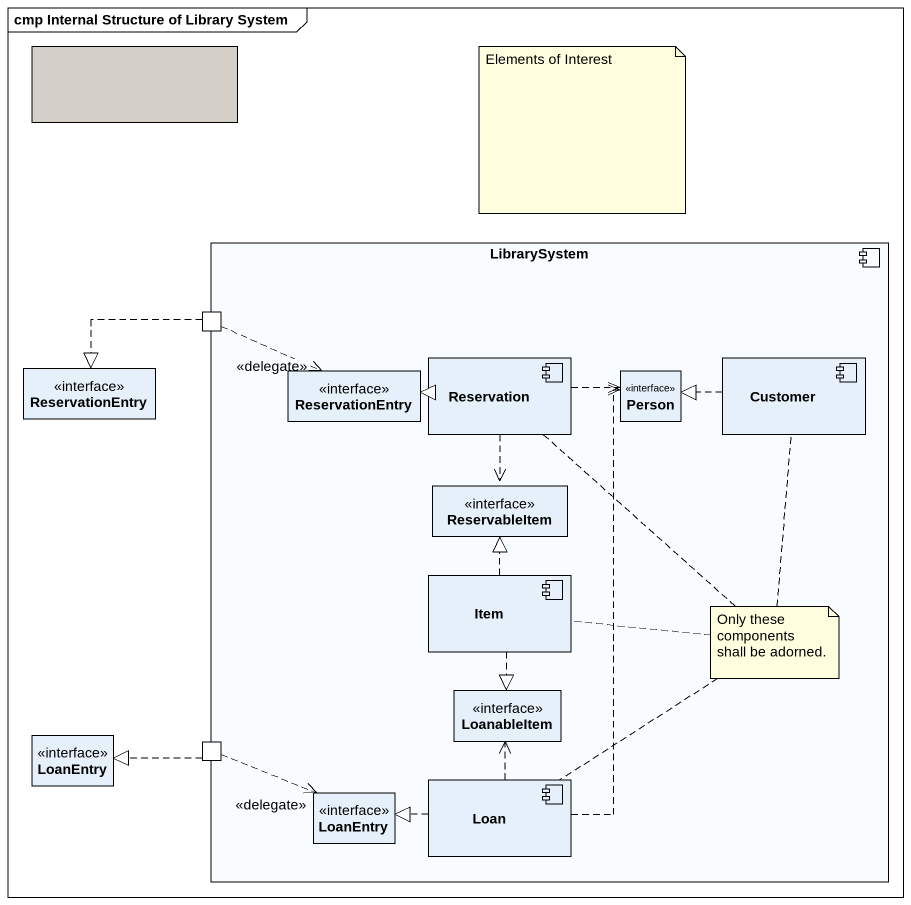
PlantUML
@startuml
mainframe cmp Internal Structure of Library System
allowmixing
hide circle
hide empty members
rectangle " " as rectangle1 #D4D0C8
component LibrarySystem {
  port " " as port1
  interface "ReservationEntry" as ReservationEntry_2
  component Reservation
  interface "Person" as Person_
  component Customer
  interface ReservableItem
  component Item
  interface LoanableItem
  port " " as port2
  interface "LoanEntry" as LoanEntry_2
  component Loan
}
interface ReservationEntry
interface LoanEntry
port1 .left.|> ReservationEntry
port1 .right.> ReservationEntry_2 : <<delegate>>
Reservation .left.|> ReservationEntry_2
Reservation .right.> Person_
Reservation ..> ReservableItem
Customer .left.|> Person_
Item .up.|> ReservableItem
Item ..|> LoanableItem
port2 .left.|> LoanEntry
port2 .right.> LoanEntry_2 : <<delegate>>
Loan .up.> Person_
Loan .up.> LoanableItem
Loan .left.|> LoanEntry_2
note as N1
  Elements of Interest
end note
note as N2
  Only these components shall be adorned.
end note
N2 .. Customer
N2 .. Reservation
N2 .. Item
N2 .. Loan
@enduml
